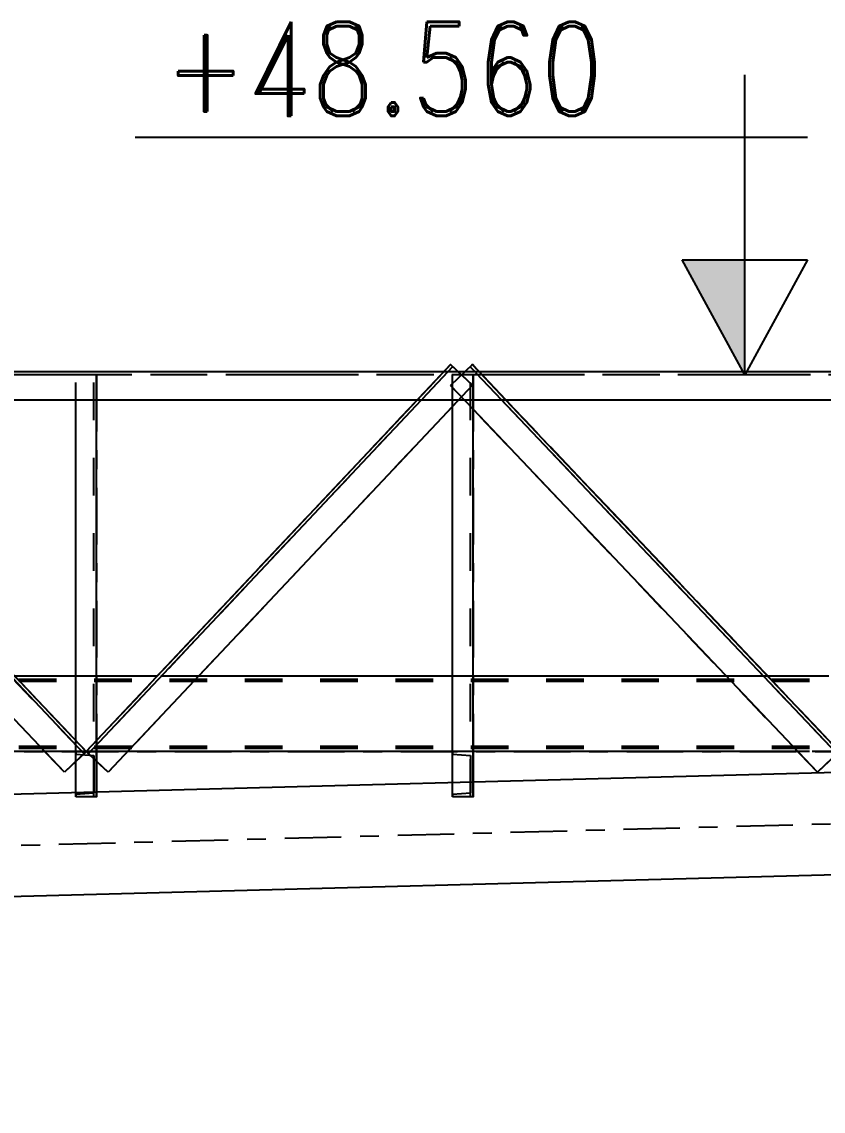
# Model space of a CAD drawing. Header units: millimetres. Extents: x 2368 to 8313, y 7493 to 11698.
# Drawn here: x 5052.6 to 5095.2, y 11254.3 to 11312.2 of the extents above; entities that cross this region are included whole.
import ezdxf
from ezdxf.enums import TextEntityAlignment as Align

# ---------------------------------------------------------------- set-up
doc = ezdxf.new("R2010")
doc.units = ezdxf.units.MM
for name, pattern in [('XKITLINE00', [0]), ('XKITLINE02', [4, 2, -2]), ('XKITLINE03', [6, 3, -1, 1, -1])]:
    doc.linetypes.add(name, pattern=pattern)
doc.layers.add('3', color=120, linetype='Continuous')
doc.styles.add('ROMAND', font='romand.shx')
doc.styles.add('ROMANS', font='romans.shx')
doc.dimstyles.new('MD300', dxfattribs={"dimtxt": 2.5, "dimasz": 2.5, "dimexe": 1, "dimexo": 1, "dimgap": 0.5, "dimtad": 1, "dimdec": 1, "dimlfac": 50, "dimrnd": 0.5, "dimdsep": 46, "dimtxsty": 'ROMANS', "dimcen": 1, "dimclrd": 146, "dimclre": 146, "dimclrt": 30, "dimadec": 1, "dimazin": 2, "dimtfac": 1, "dimtdec": 1, "dimtmove": 0, "dimatfit": 1, "dimfxl": 1, "dimtolj": 1, "dimtzin": 0, "dimlwd": -1, "dimlwe": -1, "dimarcsym": 0})

# ---------------------------------------------------------------- blocks, each defined once
blk = doc.blocks.new('*D36')
at = {"color": 146, "transparency": 16777216}
for p, q in [((3888.588, 11276.272), (3888.588, 10979.265)), ((5216.588, 11054.98), (5216.588, 10979.265)), ((3891.088, 10980.265), (5214.088, 10980.265))]:
    blk.add_line(p, q, dxfattribs=at)
for points in [[(3891.088, 10980.681), (3891.088, 10979.848), (3888.588, 10980.265)], [(5214.088, 10980.681), (5214.088, 10979.848), (5216.588, 10980.265)]]:
    blk.add_solid(points, dxfattribs=at)
at = {"layer": 'Defpoints', "color": 0, "transparency": 16777216}
for p in [(3888.588, 11277.272), (5216.588, 11055.98), (5216.588, 10980.265)]:
    blk.add_point(p, dxfattribs=at)
at = {"color": 30, "transparency": 16777216, "insert": (4552.588, 10982.015), "char_height": 2.5, "attachment_point": 5, "style": 'ROMANS'}
blk.add_mtext('\\A1;66400', dxfattribs=at)
blk = doc.blocks.new('*D38')
at = {"color": 146, "transparency": 16777216}
for p, q in [((3888.584, 11276.27), (3888.584, 10968.162)), ((6544.588, 11276.271), (6544.588, 10968.162)), ((6542.088, 10969.162), (3891.084, 10969.162))]:
    blk.add_line(p, q, dxfattribs=at)
for points in [[(3891.084, 10969.579), (3891.084, 10968.745), (3888.584, 10969.162)], [(6542.088, 10969.579), (6542.088, 10968.745), (6544.588, 10969.162)]]:
    blk.add_solid(points, dxfattribs=at)
at = {"layer": 'Defpoints', "color": 0, "transparency": 16777216}
for p in [(3888.584, 11277.27), (6544.588, 11277.271), (3888.584, 10969.162)]:
    blk.add_point(p, dxfattribs=at)
at = {"color": 30, "transparency": 16777216, "insert": (5216.586, 10970.912), "char_height": 2.5, "attachment_point": 5, "style": 'ROMANS'}
blk.add_mtext('\\A1;132800', dxfattribs=at)
blk = doc.blocks.new('*D43')
at = {"color": 146, "transparency": 16777216}
for p, q in [((5055.563, 11273.416), (5043.545, 11273.416)), ((5044.545, 11092.916), (5044.545, 11270.916)), ((5059.559, 11090.416), (5043.545, 11090.416))]:
    blk.add_line(p, q, dxfattribs=at)
for points in [[(5044.129, 11270.916), (5044.962, 11270.916), (5044.545, 11273.416)], [(5044.129, 11092.916), (5044.962, 11092.916), (5044.545, 11090.416)]]:
    blk.add_solid(points, dxfattribs=at)
at = {"layer": 'Defpoints', "color": 0, "transparency": 16777216}
for p in [(5044.545, 11273.416), (5056.563, 11273.416), (5060.559, 11090.416)]:
    blk.add_point(p, dxfattribs=at)
at = {"color": 30, "transparency": 16777216, "insert": (5042.795, 11181.916), "char_height": 2.5, "attachment_point": 5, "rotation": 90, "style": 'ROMANS'}
blk.add_mtext('\\A1;9150', dxfattribs=at)

msp = doc.modelspace()

# ---------------------------------------------------------------- linework, layer by layer
at = {"color": 3, "linetype": 'XKITLINE02'}
for p, q in [((5055.893, 11273.3061), (5036.4031, 11293.8566)), ((5056.0091, 11273.4162), (5036.5192, 11293.9667)), ((5075.3565, 11293.9644), (5056.0091, 11273.4162)), ((5075.473, 11293.8547), (5056.1256, 11273.3065)), ((5075.3565, 11293.9644), (5075.3565, 11293.9644)), ((5076.5214, 11292.8676), (5075.3565, 11293.9644)), ((5076.5192, 11293.9667), (5075.3583, 11292.8657)), ((5075.473, 11293.8547), (5075.473, 11293.8547)), ((5076.5192, 11293.9667), (5076.4031, 11293.8566)), ((5095.893, 11273.3061), (5076.4031, 11293.8566)), ((5096.0091, 11273.4162), (5076.5192, 11293.9667)), ((5134.4319, 11293.5862), (4970.7162, 11293.5862)), ((5134.4319, 11293.4162), (4970.7162, 11293.4162)), ((5134.4319, 11293.4162), (4970.7162, 11293.4162)), ((5127.8823, 11293.5862), (4978.8826, 11293.5862)), ((5055.4591, 11273.7636), (5055.4591, 11293.4162)), ((5056.5591, 11293.4162), (5055.4591, 11293.4162)), ((5056.5592, 11293.4162), (5055.4591, 11293.4162)), ((5055.4592, 11271.0162), (5055.4591, 11293.4162)), ((5056.4191, 11271.0162), (5056.4191, 11293.4162)), ((5056.4192, 11271.0162), (5056.4191, 11293.4162)), ((5056.5591, 11273.7669), (5056.5591, 11293.4162)), ((5056.5592, 11271.0162), (5056.5591, 11293.4162)), ((5075.0004, 11293.5862), (5073.588, 11292.0862)), ((5075.2201, 11293.5862), (5073.8078, 11292.0862)), ((5076.118, 11293.5862), (5075.3582, 11292.8657)), ((5075.4591, 11292.0862), (5075.4591, 11293.4162)), ((5076.5591, 11293.4162), (5075.4591, 11293.4162)), ((5076.5592, 11293.4162), (5075.4591, 11293.4162)), ((5075.4592, 11271.0162), (5075.4591, 11293.4162)), ((5076.5214, 11292.8676), (5075.7581, 11293.5862)), ((5076.4191, 11271.0162), (5076.4191, 11293.4162)), ((5076.4192, 11271.0162), (5076.4191, 11293.4162)), ((5076.5591, 11292.0862), (5076.5591, 11293.4162)), ((5076.5592, 11271.0162), (5076.5591, 11293.4162)), ((5078.0821, 11292.0862), (5076.6595, 11293.5862)), ((5078.3026, 11292.0862), (5076.88, 11293.5862)), ((5054.8482, 11272.3152), (5035.3583, 11292.8657)), ((5076.5214, 11292.8676), (5057.174, 11272.3194)), ((5076.5591, 11291.5995), (5075.3582, 11292.8657)), ((5094.8482, 11272.3152), (5075.3583, 11292.8657)), ((5076.5214, 11292.8676), (5075.4591, 11291.7394)), ((5134.4319, 11292.0862), (4970.7162, 11292.0862)), ((5128.5135, 11292.0862), (4978.2651, 11292.0862)), ((5134.4319, 11277.4162), (4970.7229, 11277.4162)), ((5134.4319, 11277.4162), (4970.7229, 11277.4162)), ((5134.4319, 11277.2462), (4970.7229, 11277.2462)), ((5134.4319, 11277.2462), (4970.7229, 11277.2462)), ((5134.4319, 11277.1398), (4970.7229, 11277.1398)), ((5134.4319, 11277.1398), (4970.7229, 11277.1398)), ((5056.5591, 11277.4162), (5055.4591, 11277.4162)), ((5061.9729, 11277.4162), (5059.7753, 11277.4162)), ((5076.5591, 11277.4162), (5075.4591, 11277.4162)), ((5092.2156, 11277.4162), (5090.0104, 11277.4162)), ((5055.4591, 11273.7636), (5055.4591, 11273.9961)), ((5056.5591, 11273.7669), (5056.5591, 11274.0003)), ((5134.4319, 11273.6926), (4970.7229, 11273.6926)), ((5134.4319, 11273.6926), (4970.7229, 11273.6926)), ((5134.4319, 11273.5862), (4970.7229, 11273.5862)), ((5134.4319, 11273.5862), (4970.7229, 11273.5862)), ((5116.5591, 11273.4162), (4970.7229, 11273.4162)), ((5134.4319, 11273.4162), (4970.7229, 11273.4162)), ((5058.2067, 11273.4162), (5053.804, 11273.4162)), ((5056.0091, 11273.4162), (5054.8482, 11272.3152)), ((5055.4591, 11273.4162), (5055.4591, 11273.2802)), ((5056.5591, 11273.4162), (5055.4591, 11273.4162)), ((5055.4591, 11273.4162), (5055.4591, 11273.2802)), ((5055.893, 11273.3061), (5055.4591, 11272.8946)), ((5055.4591, 11273.2802), (5056.4191, 11273.2034)), ((5055.4591, 11273.2802), (5055.4591, 11273.2802)), ((5055.4591, 11273.2802), (5056.4191, 11273.2034)), ((5055.893, 11273.3061), (5055.893, 11273.3061)), ((5056.5591, 11272.8983), (5056.0091, 11273.4162)), ((5057.174, 11272.3194), (5056.0091, 11273.4162)), ((5056.0091, 11273.4162), (5056.0091, 11273.4162)), ((5056.0091, 11273.4162), (5056.0091, 11273.4162)), ((5056.4191, 11273.2034), (5056.4191, 11271.229)), ((5056.4191, 11273.2034), (5056.4191, 11273.2034)), ((5056.4191, 11273.2034), (5056.4191, 11271.229)), ((5056.5591, 11271.0162), (5056.5591, 11273.4162)), ((5056.5591, 11273.4162), (5056.5591, 11271.0162)), ((5076.5591, 11273.4162), (5075.4591, 11273.4162)), ((5075.4591, 11273.4162), (5075.4591, 11273.2802)), ((5076.5591, 11273.4162), (5075.4591, 11273.4162)), ((5075.4591, 11273.4162), (5075.4591, 11273.2802)), ((5075.4591, 11273.2802), (5076.4191, 11273.2034)), ((5075.4591, 11273.2802), (5075.4591, 11273.2802)), ((5075.4591, 11273.2802), (5076.4191, 11273.2034)), ((5076.4191, 11273.2034), (5076.4191, 11271.229)), ((5076.4191, 11273.2034), (5076.4191, 11273.2034)), ((5076.4191, 11273.2034), (5076.4191, 11271.229)), ((5076.5591, 11271.0162), (5076.5591, 11273.4162)), ((5076.5591, 11273.4162), (5076.5591, 11271.0162)), ((5098.2067, 11273.4162), (5093.804, 11273.4162)), ((5096.0091, 11273.4162), (5094.8482, 11272.3152)), ((5075.4591, 11271.0162), (5075.4591, 11271.7689)), ((5076.5591, 11271.0162), (5076.5591, 11271.798)), ((5055.4591, 11271.0162), (5055.4591, 11271.2386)), ((5055.4591, 11271.1522), (5056.4191, 11271.229)), ((5055.4591, 11271.1522), (5056.4191, 11271.229)), ((5055.4591, 11271.1522), (5055.4591, 11271.0162)), ((5055.4591, 11271.1522), (5055.4591, 11271.1522)), ((5055.4591, 11271.1522), (5055.4591, 11271.0162)), ((5056.4191, 11271.229), (5056.4191, 11271.229)), ((5056.5591, 11271.0162), (5056.5591, 11271.2678)), ((5075.4591, 11271.1522), (5076.4191, 11271.229)), ((5075.4591, 11271.1522), (5076.4191, 11271.229)), ((5075.4591, 11271.1522), (5075.4591, 11271.0162)), ((5075.4591, 11271.1522), (5075.4591, 11271.1522)), ((5075.4591, 11271.1522), (5075.4591, 11271.0162)), ((5076.4191, 11271.229), (5076.4191, 11271.229)), ((5056.5591, 11271.0162), (5055.4591, 11271.0162)), ((5056.5592, 11271.0162), (5055.4591, 11271.0162)), ((5056.5591, 11271.0162), (5055.4591, 11271.0162)), ((5076.5591, 11271.0162), (5075.4591, 11271.0162)), ((5076.5592, 11271.0162), (5075.4591, 11271.0162)), ((5076.5591, 11271.0162), (5075.4591, 11271.0162))]:
    msp.add_line(p, q, dxfattribs=at)
at = {"color": 1, "linetype": 'XKITLINE03'}
for p, q in [((5036.5192, 11293.9667), (5056.0091, 11273.4162)), ((5056.0091, 11273.4162), (5036.5192, 11293.9667)), ((5075.3565, 11293.9644), (5056.0091, 11273.4162)), ((5056.0091, 11273.4162), (5075.3565, 11293.9644)), ((5096.0091, 11273.4162), (5076.5192, 11293.9667)), ((5076.5192, 11293.9667), (5096.0091, 11273.4162)), ((5134.4319, 11293.4162), (4970.7162, 11293.4162)), ((5134.4319, 11293.4162), (4970.7162, 11293.4162)), ((5056.5591, 11271.0162), (5056.5591, 11293.4162)), ((5056.5591, 11293.4162), (5056.5591, 11271.0162)), ((5076.5591, 11271.0162), (5076.5591, 11293.4162)), ((5076.5591, 11293.4162), (5076.5591, 11271.0162)), ((5134.4319, 11273.4162), (4970.7229, 11273.4162)), ((4970.7229, 11273.4162), (5134.4319, 11273.4162)), ((5056.5591, 11273.4162), (5056.5591, 11273.4162)), ((5076.5591, 11273.4162), (5076.5591, 11273.4162))]:
    msp.add_line(p, q, dxfattribs=at)
at = {"color": 7, "linetype": 'XKITLINE00'}
for p, q in [((5075.3565, 11293.9644), (5075.0004, 11293.5862)), ((5075.473, 11293.8547), (5075.2201, 11293.5862)), ((5075.7581, 11293.5862), (5075.3565, 11293.9644)), ((5076.5192, 11293.9667), (5076.118, 11293.5862)), ((5076.6595, 11293.5862), (5076.4031, 11293.8566)), ((5076.88, 11293.5862), (5076.5192, 11293.9667)), ((5121.9616, 11293.5862), (4984.7833, 11293.5862)), ((5122.5929, 11292.0862), (4984.1658, 11292.0862)), ((5055.893, 11273.3061), (5038.0821, 11292.0862)), ((5056.0091, 11273.4162), (5038.3026, 11292.0862)), ((5055.4591, 11273.9961), (5055.4591, 11292.0862)), ((5073.588, 11292.0862), (5056.0091, 11273.4162)), ((5073.8078, 11292.0862), (5056.1256, 11273.3065)), ((5056.5591, 11274.0003), (5056.5591, 11292.0862)), ((5075.4591, 11271.7689), (5075.4591, 11292.0862)), ((5076.5591, 11271.798), (5076.5591, 11292.0862)), ((5095.893, 11273.3061), (5078.0821, 11292.0862)), ((5096.0091, 11273.4162), (5078.3026, 11292.0862)), ((5054.8482, 11272.3152), (5036.5591, 11291.5995)), ((5075.4591, 11291.7394), (5057.174, 11272.3194)), ((5094.8482, 11272.3152), (5076.5591, 11291.5995)), ((5055.4591, 11277.4162), (5052.2156, 11277.4162)), ((5059.7753, 11277.4162), (5056.5591, 11277.4162)), ((5075.4591, 11277.4162), (5061.9729, 11277.4162)), ((5090.0104, 11277.4162), (5076.5591, 11277.4162)), ((5095.4591, 11277.4162), (5092.2156, 11277.4162)), ((5055.4591, 11271.2386), (5055.4591, 11273.7636)), ((5056.5591, 11271.2678), (5056.5591, 11273.7669)), ((5053.804, 11273.4162), (5036.5591, 11273.4162)), ((5055.4591, 11272.8946), (5054.8482, 11272.3152)), ((5056.0091, 11273.4162), (5055.893, 11273.3061)), ((5055.893, 11273.3061), (5055.893, 11273.3061)), ((5056.0091, 11273.4162), (5056.1256, 11273.3065)), ((5056.1256, 11273.3065), (5056.1256, 11273.3065)), ((5057.174, 11272.3194), (5056.5591, 11272.8983)), ((5075.4591, 11273.4162), (5058.2067, 11273.4162)), ((5093.804, 11273.4162), (5076.5591, 11273.4162)), ((5095.4591, 11272.8946), (5094.8482, 11272.3152))]:
    msp.add_line(p, q, dxfattribs=at)
at = {"color": 4, "linetype": 'XKITLINE03'}
msp.add_line((5146.4785, 11293.4162), (5069.5913, 11293.4162), dxfattribs=at)
at = {"color": 8, "linetype": 'XKITLINE00'}
for p, q in [((5121.6768, 11272.9941), (4983.2049, 11269.3232)), ((5121.8209, 11267.5574), (4983.349, 11263.8865))]:
    msp.add_line(p, q, dxfattribs=at)
at = {"color": 8, "linetype": 'XKITLINE03'}
for p, q in [((4970.5881, 11266.2684), (5134.5881, 11270.6161)), ((4970.5882, 11266.2684), (5134.5882, 11270.6161))]:
    msp.add_line(p, q, dxfattribs=at)
at = {"color": 1, "linetype": 'XKITLINE00'}
for centre in [(5075.3565, 11293.9644), (5075.3565, 11293.9644), (5076.5192, 11293.9667), (5076.5192, 11293.9667), (5056.5591, 11293.4162), (5056.5591, 11293.4162), (5076.5591, 11293.4162), (5076.5591, 11293.4162), (5056.0091, 11273.4162), (5056.0091, 11273.4162), (5056.0091, 11273.4162), (5056.0091, 11273.4162), (5056.5591, 11273.4162), (5076.5591, 11273.4162), (5056.5591, 11271.0162), (5056.5591, 11271.0162), (5076.5591, 11271.0162), (5076.5591, 11271.0162)]:
    msp.add_circle(centre, 0.004, dxfattribs=at)
at = {"layer": '3'}
for p, q in [((5090.9878, 11293.4162), (5090.9878, 11309.3606)), ((5094.3211, 11306.0273), (5058.6136, 11306.0273)), ((5087.6545, 11299.5273), (5094.3211, 11299.5273)), ((5090.9878, 11293.4162), (5087.6545, 11299.5273)), ((5094.3211, 11299.5273), (5090.9878, 11293.4162))]:
    msp.add_line(p, q, dxfattribs=at)
msp.add_solid([(5090.9878, 11293.4162), (5087.6545, 11299.5273), (5090.9878, 11299.5273)], dxfattribs=at)

# ---------------------------------------------------------------- texts
at = {"layer": '3', "style": 'ROMAND', "width": 0.8}
msp.add_text('+48.560', height=5, dxfattribs=at).set_placement((5060.2144, 11309.6727), align=Align.MIDDLE_LEFT)

# ---------------------------------------------------------------- dimensions: what is measured, and where the dimension line sits
for base, p1, p2, picture, middle in [((3888.5836, 10969.1621), (6544.5882, 11277.2708), (3888.5836, 11277.2703), '*D38', (5216.5859, 10970.9121)), ((5216.5882, 10980.2647), (3888.5882, 11277.2717), (5216.5882, 11055.9804), '*D36', (4552.5882, 10982.0147))]:
    dim = msp.add_linear_dim(base=base, p1=p1, p2=p2, dimstyle='MD300')
    dim.commit()
    dim.dimension.update_dxf_attribs({"geometry": picture, "text_midpoint": middle})
dim = msp.add_linear_dim(base=(5044.5454, 11273.4162), p1=(5060.5595, 11090.4162), p2=(5056.5631, 11273.4162), angle=90, dimstyle='MD300')
dim.commit()
dim.dimension.update_dxf_attribs({"geometry": '*D43', "text_midpoint": (5042.7954, 11181.9162)})

doc.saveas('drawing.dxf')
